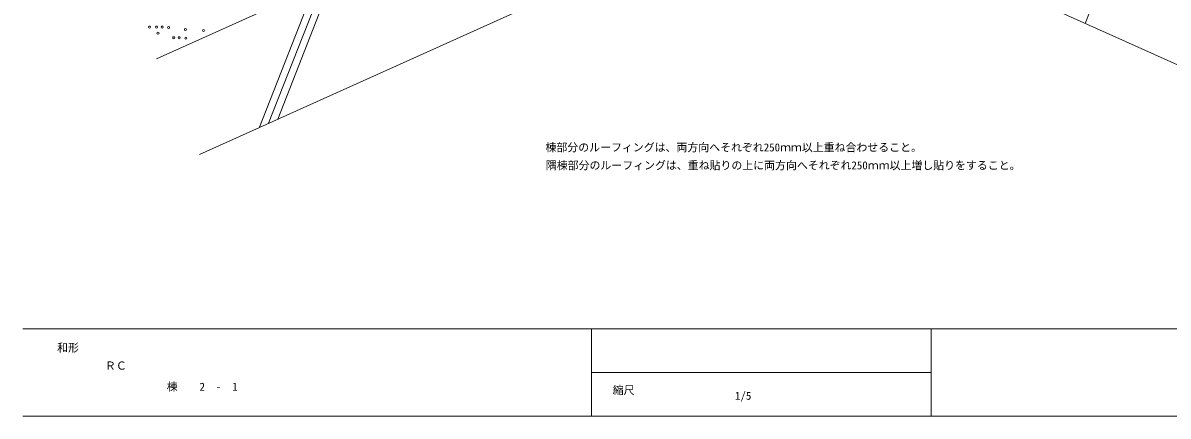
# Model space of a CAD drawing. Units: millimetres, scale not verified. Extents: x -203 to 197, y -138 to 132.
# Drawn here: x -203.2 to 59.1, y -138.4 to -48.3 of the extents above; entities that cross this region are included whole.
import ezdxf
from ezdxf.enums import TextEntityAlignment as Align

# ---------------------------------------------------------------- set-up
doc = ezdxf.new("R2010")
doc.units = ezdxf.units.MM
doc.header["$LTSCALE"] = 0.5
for name, color, linetype, lineweight in [('0-0', 5, 'Continuous', 18), ('1-0', 7, 'Continuous', 18), ('1-3', 7, 'Continuous', 18), ('1-A', 7, 'Continuous', 18)]:
    doc.layers.add(name, color=color, linetype=linetype, lineweight=lineweight)
doc.styles.add('ＭＳ ゴシック', font='')
doc.styles.get('ＭＳ ゴシック').set_extended_font_data('MS Gothic')

msp = doc.modelspace()

# ---------------------------------------------------------------- linework, layer by layer
at = {"layer": '0-0'}
for p, q in [((196.7568, -118.3649), (-203.2433, -118.3649)), ((-72.973, -118.3649), (-72.973, -138.3649)), ((4.8649, -118.3649), (4.8649, -138.3649)), ((-72.973, -128.3649), (4.8649, -128.3649)), ((196.7568, -138.3649), (-203.2432, -138.3649))]:
    msp.add_line(p, q, dxfattribs=at)
at = {"layer": '1-0'}
for p, q in [((-162.8044, -78.4378), (-28.0071, -17.779)), ((106.7902, -78.4378), (-28.0071, -17.779)), ((48.9048, -26.0713), (40.1321, -48.4417)), ((-172.6531, -56.5517), (-124.7984, -35.0171)), ((-134.4091, -39.3418), (-146.9415, -71.2995)), ((-132.3222, -38.4027), (-144.8546, -70.3604)), ((-136.496, -40.2809), (-149.0284, -72.2386))]:
    msp.add_line(p, q, dxfattribs=at)
for centre in [(-174.2645, -49.2782), (-172.6392, -49.2782), (-171.3622, -49.2782), (-169.8531, -49.3943), (-166.0247, -49.8626), (-172.2909, -50.6712), (-168.6947, -51.72), (-167.4177, -51.72), (-165.9086, -51.8361), (-161.8455, -50.0947)]:
    msp.add_circle(centre, 0.2322, dxfattribs=at)

# ---------------------------------------------------------------- texts
at = {"layer": '0-0', "color": 7, "style": 'ＭＳ ゴシック'}
for s, p in [('和形', (-195.4054, -124.1757)), ('縮尺', (-68.1081, -133.9054))]:
    msp.add_text(s, height=1.833, dxfattribs=at).set_placement(p, align=Align.BOTTOM_LEFT)
at = {"layer": '1-0', "style": 'ＭＳ ゴシック'}
msp.add_text('1/5', height=1.833, dxfattribs=at).set_placement((-40.0932, -135.1819), align=Align.BOTTOM_LEFT)
at = {"layer": '1-3', "style": 'ＭＳ ゴシック'}
for s, p in [('ＲＣ', (-184.4438, -128.2884)), ('棟\u3000\u30002\u3000-\u30001', (-170.2781, -133.1048))]:
    msp.add_text(s, height=1.833, dxfattribs=at).set_placement(p, align=Align.BOTTOM_LEFT)
at = {"layer": '1-A', "style": 'ＭＳ ゴシック'}
for s, p in [('棟部分のルーフィングは、両方向へそれぞれ250ｍｍ以上重ね合わせること。', (-83.5089, -78.3104)), ('隅棟部分のルーフィングは、重ね貼りの上に両方向へそれぞれ250ｍｍ以上増し貼りをすること。', (-83.4212, -82.4217))]:
    msp.add_text(s, height=1.833, dxfattribs=at).set_placement(p, align=Align.BOTTOM_LEFT)

doc.saveas('drawing.dxf')
